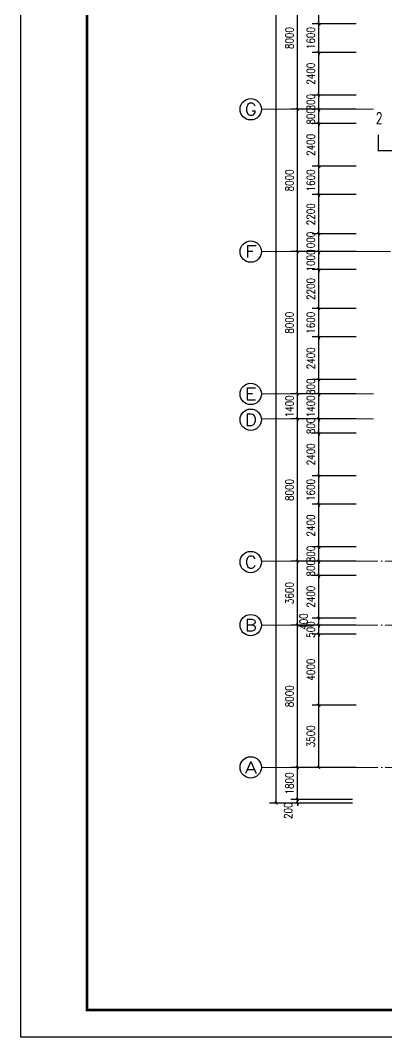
# Model space of a CAD drawing. Extents: x 1417642 to 3570900, y 124798 to 1191112.
# Drawn here: x 1417642 to 1438217, y 635398 to 692533 of the extents above; entities that cross this region are included whole.
import ezdxf
from ezdxf.enums import TextEntityAlignment as Align

# ---------------------------------------------------------------- set-up
doc = ezdxf.new("R2010")
doc.units = 0
doc.header["$LTSCALE"] = 1000
doc.header["$MEASUREMENT"] = 0
doc.linetypes.add('DOTE', pattern=[2.42, 2, -0.2, 0.02, -0.2])
doc.layers.get('0').update_dxf_attribs({"linetype": 'CONTINUOUS'})
doc.layers.get('Defpoints').update_dxf_attribs({"linetype": 'CONTINUOUS'})
for name, color, linetype in [('AXIS', 3, 'CONTINUOUS'), ('AXIS_TEXT', 7, 'CONTINUOUS'), ('DIM_SYMB', 3, 'CONTINUOUS'), ('DOTE', 1, 'DOTE'), ('PUB_DIM', 3, 'CONTINUOUS'), ('PUB_TEXT', 40, 'CONTINUOUS'), ('PUB_TITLE', 4, 'CONTINUOUS')]:
    doc.layers.add(name, color=color, linetype=linetype)
doc.styles.add('_TCH_AXIS', font='COMPLEX', dxfattribs={"bigfont": 'GBCBIG'})
doc.styles.add('_TCH_LABEL', font='COMPLEX', dxfattribs={"bigfont": 'GBCBIG'})
doc.styles.add('DIM_FONT', font='SIMPLEX.shx', dxfattribs={"width": 0.8})
doc.dimstyles.new('DIMN150', dxfattribs={"dimscale": 1.5, "dimtxt": 300, "dimasz": 100, "dimexe": 250, "dimexo": 300, "dimgap": 150, "dimtad": 1, "dimdec": 0, "dimzin": 0, "dimdsep": 46, "dimtxsty": 'DIM_FONT', "dimblk": 'ARCHTICK', "dimcen": 0.09, "dimdle": 1.5, "dimclrt": 7, "dimazin": 2, "dimtfac": 1, "dimtdec": 0, "dimtix": 1, "dimtmove": 2, "dimatfit": 3, "dimldrblk": 'ARCHTICK', "dimfxl": 1, "dimtolj": 1, "dimtzin": 0, "dimarcsym": 0})

# ---------------------------------------------------------------- blocks, each defined once
blk = doc.blocks.new('_ArchTick')
at = {"color": 0, "linetype": 'ByBlock', "const_width": 0.4}
blk.add_lwpolyline([(-0.5, -0.5), (0.5, 0.5)], dxfattribs=at)
blk = doc.blocks.new('*D3857')
at = {"layer": 'Defpoints', "color": 0}
for p in [(1434406, 694733), (1436955, 694733), (1436955, 692333)]:
    blk.add_point(p, dxfattribs=at)
at = {"layer": 'PUB_DIM', "color": 0, "lineweight": -2}
for p, q in [((1436505, 694733), (1434031, 694733)), ((1434406, 692331), (1434406, 694735)), ((1436505, 692333), (1434031, 692333))]:
    blk.add_line(p, q, dxfattribs=at)
at = {"layer": 'PUB_DIM', "color": 0, "lineweight": -2, "xscale": 150, "yscale": 150, "zscale": 150}
for p, rotation in [((1434406, 694733), 90), ((1434406, 692333), 270)]:
    blk.add_blockref('_ArchTick', p, dxfattribs=dict(at, rotation=rotation))
at = {"layer": 'PUB_DIM', "color": 7, "insert": (1433956, 693533), "char_height": 450, "attachment_point": 5, "rotation": 90, "style": 'DIM_FONT'}
blk.add_mtext('\\A1;2400', dxfattribs=at)
blk = doc.blocks.new('*D3858')
at = {"layer": 'Defpoints', "color": 0}
for p in [(1434406, 692333), (1436955, 692333), (1436955, 690733)]:
    blk.add_point(p, dxfattribs=at)
at = {"layer": 'PUB_DIM', "color": 0, "lineweight": -2}
for p, q in [((1434406, 692333), (1434406, 692483)), ((1436505, 692333), (1434031, 692333)), ((1434406, 690733), (1434406, 692333)), ((1436505, 690733), (1434031, 690733)), ((1434406, 690733), (1434406, 690583))]:
    blk.add_line(p, q, dxfattribs=at)
at = {"layer": 'PUB_DIM', "color": 0, "lineweight": -2, "xscale": 150, "yscale": 150, "zscale": 150}
for p, rotation in [((1434406, 692333), 270), ((1434406, 690733), 90)]:
    blk.add_blockref('_ArchTick', p, dxfattribs=dict(at, rotation=rotation))
at = {"layer": 'PUB_DIM', "color": 7, "insert": (1433956, 691533), "char_height": 450, "attachment_point": 5, "rotation": 90, "style": 'DIM_FONT'}
blk.add_mtext('\\A1;1600', dxfattribs=at)
blk = doc.blocks.new('*D3859')
at = {"layer": 'Defpoints', "color": 0}
for p in [(1434406, 690733), (1436955, 690733), (1436955, 688333)]:
    blk.add_point(p, dxfattribs=at)
at = {"layer": 'PUB_DIM', "color": 0, "lineweight": -2}
for p, q in [((1436505, 690733), (1434031, 690733)), ((1434406, 688331), (1434406, 690735)), ((1436505, 688333), (1434031, 688333))]:
    blk.add_line(p, q, dxfattribs=at)
at = {"layer": 'PUB_DIM', "color": 0, "lineweight": -2, "xscale": 150, "yscale": 150, "zscale": 150}
for p, rotation in [((1434406, 690733), 90), ((1434406, 688333), 270)]:
    blk.add_blockref('_ArchTick', p, dxfattribs=dict(at, rotation=rotation))
at = {"layer": 'PUB_DIM', "color": 7, "insert": (1433956, 689533), "char_height": 450, "attachment_point": 5, "rotation": 90, "style": 'DIM_FONT'}
blk.add_mtext('\\A1;2400', dxfattribs=at)
blk = doc.blocks.new('*D3860')
at = {"layer": 'Defpoints', "color": 0}
for p in [(1434406, 688333), (1436955, 688333), (1436955, 687533)]:
    blk.add_point(p, dxfattribs=at)
at = {"layer": 'PUB_DIM', "color": 0, "lineweight": -2}
for p, q in [((1434406, 688333), (1434406, 688483)), ((1436505, 688333), (1434031, 688333)), ((1434406, 687533), (1434406, 688333)), ((1436505, 687533), (1434031, 687533)), ((1434406, 687533), (1434406, 687383))]:
    blk.add_line(p, q, dxfattribs=at)
at = {"layer": 'PUB_DIM', "color": 0, "lineweight": -2, "xscale": 150, "yscale": 150, "zscale": 150}
for p, rotation in [((1434406, 688333), 270), ((1434406, 687533), 90)]:
    blk.add_blockref('_ArchTick', p, dxfattribs=dict(at, rotation=rotation))
at = {"layer": 'PUB_DIM', "color": 7, "insert": (1433956, 687933), "char_height": 450, "attachment_point": 5, "rotation": 90, "style": 'DIM_FONT'}
blk.add_mtext('\\A1;800', dxfattribs=at)
blk = doc.blocks.new('*D3861')
at = {"layer": 'Defpoints', "color": 0}
for p in [(1434406, 687533), (1436955, 687533), (1436955, 686733)]:
    blk.add_point(p, dxfattribs=at)
at = {"layer": 'PUB_DIM', "color": 0, "lineweight": -2}
for p, q in [((1436505, 687533), (1434031, 687533)), ((1434406, 687533), (1434406, 687683)), ((1434406, 686733), (1434406, 687533)), ((1436505, 686733), (1434031, 686733)), ((1434406, 686733), (1434406, 686583))]:
    blk.add_line(p, q, dxfattribs=at)
at = {"layer": 'PUB_DIM', "color": 0, "lineweight": -2, "xscale": 150, "yscale": 150, "zscale": 150}
for p, rotation in [((1434406, 687533), 270), ((1434406, 686733), 90)]:
    blk.add_blockref('_ArchTick', p, dxfattribs=dict(at, rotation=rotation))
at = {"layer": 'PUB_DIM', "color": 7, "insert": (1433956, 687133), "char_height": 450, "attachment_point": 5, "rotation": 90, "style": 'DIM_FONT'}
blk.add_mtext('\\A1;800', dxfattribs=at)
blk = doc.blocks.new('*D3862')
at = {"layer": 'Defpoints', "color": 0}
for p in [(1434406, 686733), (1436955, 686733), (1436955, 684333)]:
    blk.add_point(p, dxfattribs=at)
at = {"layer": 'PUB_DIM', "color": 0, "lineweight": -2}
for p, q in [((1436505, 686733), (1434031, 686733)), ((1434406, 684331), (1434406, 686735)), ((1436505, 684333), (1434031, 684333))]:
    blk.add_line(p, q, dxfattribs=at)
at = {"layer": 'PUB_DIM', "color": 0, "lineweight": -2, "xscale": 150, "yscale": 150, "zscale": 150}
for p, rotation in [((1434406, 686733), 90), ((1434406, 684333), 270)]:
    blk.add_blockref('_ArchTick', p, dxfattribs=dict(at, rotation=rotation))
at = {"layer": 'PUB_DIM', "color": 7, "insert": (1433956, 685533), "char_height": 450, "attachment_point": 5, "rotation": 90, "style": 'DIM_FONT'}
blk.add_mtext('\\A1;2400', dxfattribs=at)
blk = doc.blocks.new('*D3863')
at = {"layer": 'Defpoints', "color": 0}
for p in [(1434406, 684333), (1436955, 684333), (1436955, 682733)]:
    blk.add_point(p, dxfattribs=at)
at = {"layer": 'PUB_DIM', "color": 0, "lineweight": -2}
for p, q in [((1434406, 684333), (1434406, 684483)), ((1436505, 684333), (1434031, 684333)), ((1434406, 682733), (1434406, 684333)), ((1436505, 682733), (1434031, 682733)), ((1434406, 682733), (1434406, 682583))]:
    blk.add_line(p, q, dxfattribs=at)
at = {"layer": 'PUB_DIM', "color": 0, "lineweight": -2, "xscale": 150, "yscale": 150, "zscale": 150}
for p, rotation in [((1434406, 684333), 270), ((1434406, 682733), 90)]:
    blk.add_blockref('_ArchTick', p, dxfattribs=dict(at, rotation=rotation))
at = {"layer": 'PUB_DIM', "color": 7, "insert": (1433956, 683533), "char_height": 450, "attachment_point": 5, "rotation": 90, "style": 'DIM_FONT'}
blk.add_mtext('\\A1;1600', dxfattribs=at)
blk = doc.blocks.new('*D3864')
at = {"layer": 'Defpoints', "color": 0}
for p in [(1434406, 682733), (1436955, 682733), (1436955, 680533)]:
    blk.add_point(p, dxfattribs=at)
at = {"layer": 'PUB_DIM', "color": 0, "lineweight": -2}
for p, q in [((1436505, 682733), (1434031, 682733)), ((1434406, 680531), (1434406, 682735)), ((1436505, 680533), (1434031, 680533))]:
    blk.add_line(p, q, dxfattribs=at)
at = {"layer": 'PUB_DIM', "color": 0, "lineweight": -2, "xscale": 150, "yscale": 150, "zscale": 150}
for p, rotation in [((1434406, 682733), 90), ((1434406, 680533), 270)]:
    blk.add_blockref('_ArchTick', p, dxfattribs=dict(at, rotation=rotation))
at = {"layer": 'PUB_DIM', "color": 7, "insert": (1433956, 681633), "char_height": 450, "attachment_point": 5, "rotation": 90, "style": 'DIM_FONT'}
blk.add_mtext('\\A1;2200', dxfattribs=at)
blk = doc.blocks.new('*D3865')
at = {"layer": 'Defpoints', "color": 0}
for p in [(1434406, 680533), (1436955, 680533), (1436955, 679533)]:
    blk.add_point(p, dxfattribs=at)
at = {"layer": 'PUB_DIM', "color": 0, "lineweight": -2}
for p, q in [((1436505, 680533), (1434031, 680533)), ((1434406, 680533), (1434406, 680683)), ((1434406, 679533), (1434406, 680533)), ((1436505, 679533), (1434031, 679533)), ((1434406, 679533), (1434406, 679383))]:
    blk.add_line(p, q, dxfattribs=at)
at = {"layer": 'PUB_DIM', "color": 0, "lineweight": -2, "xscale": 150, "yscale": 150, "zscale": 150}
for p, rotation in [((1434406, 680533), 270), ((1434406, 679533), 90)]:
    blk.add_blockref('_ArchTick', p, dxfattribs=dict(at, rotation=rotation))
at = {"layer": 'PUB_DIM', "color": 7, "insert": (1433956, 680033), "char_height": 450, "attachment_point": 5, "rotation": 90, "style": 'DIM_FONT'}
blk.add_mtext('\\A1;1000', dxfattribs=at)
blk = doc.blocks.new('*D3866')
at = {"layer": 'Defpoints', "color": 0}
for p in [(1434406, 679533), (1436955, 679533), (1436955, 678533)]:
    blk.add_point(p, dxfattribs=at)
at = {"layer": 'PUB_DIM', "color": 0, "lineweight": -2}
for p, q in [((1436505, 679533), (1434031, 679533)), ((1434406, 679533), (1434406, 679683)), ((1434406, 678533), (1434406, 679533)), ((1436505, 678533), (1434031, 678533)), ((1434406, 678533), (1434406, 678383))]:
    blk.add_line(p, q, dxfattribs=at)
at = {"layer": 'PUB_DIM', "color": 0, "lineweight": -2, "xscale": 150, "yscale": 150, "zscale": 150}
for p, rotation in [((1434406, 679533), 270), ((1434406, 678533), 90)]:
    blk.add_blockref('_ArchTick', p, dxfattribs=dict(at, rotation=rotation))
at = {"layer": 'PUB_DIM', "color": 7, "insert": (1433956, 679033), "char_height": 450, "attachment_point": 5, "rotation": 90, "style": 'DIM_FONT'}
blk.add_mtext('\\A1;1000', dxfattribs=at)
blk = doc.blocks.new('*D3867')
at = {"layer": 'Defpoints', "color": 0}
for p in [(1434406, 678533), (1436955, 678533), (1436955, 676333)]:
    blk.add_point(p, dxfattribs=at)
at = {"layer": 'PUB_DIM', "color": 0, "lineweight": -2}
for p, q in [((1436505, 678533), (1434031, 678533)), ((1434406, 676331), (1434406, 678535)), ((1436505, 676333), (1434031, 676333))]:
    blk.add_line(p, q, dxfattribs=at)
at = {"layer": 'PUB_DIM', "color": 0, "lineweight": -2, "xscale": 150, "yscale": 150, "zscale": 150}
for p, rotation in [((1434406, 678533), 90), ((1434406, 676333), 270)]:
    blk.add_blockref('_ArchTick', p, dxfattribs=dict(at, rotation=rotation))
at = {"layer": 'PUB_DIM', "color": 7, "insert": (1433956, 677433), "char_height": 450, "attachment_point": 5, "rotation": 90, "style": 'DIM_FONT'}
blk.add_mtext('\\A1;2200', dxfattribs=at)
blk = doc.blocks.new('*D3868')
at = {"layer": 'Defpoints', "color": 0}
for p in [(1434406, 676333), (1436955, 676333), (1436955, 674733)]:
    blk.add_point(p, dxfattribs=at)
at = {"layer": 'PUB_DIM', "color": 0, "lineweight": -2}
for p, q in [((1434406, 676333), (1434406, 676483)), ((1436505, 676333), (1434031, 676333)), ((1434406, 674733), (1434406, 676333)), ((1436505, 674733), (1434031, 674733)), ((1434406, 674733), (1434406, 674583))]:
    blk.add_line(p, q, dxfattribs=at)
at = {"layer": 'PUB_DIM', "color": 0, "lineweight": -2, "xscale": 150, "yscale": 150, "zscale": 150}
for p, rotation in [((1434406, 676333), 270), ((1434406, 674733), 90)]:
    blk.add_blockref('_ArchTick', p, dxfattribs=dict(at, rotation=rotation))
at = {"layer": 'PUB_DIM', "color": 7, "insert": (1433956, 675533), "char_height": 450, "attachment_point": 5, "rotation": 90, "style": 'DIM_FONT'}
blk.add_mtext('\\A1;1600', dxfattribs=at)
blk = doc.blocks.new('*D3869')
at = {"layer": 'Defpoints', "color": 0}
for p in [(1434406, 674733), (1436955, 674733), (1436955, 672333)]:
    blk.add_point(p, dxfattribs=at)
at = {"layer": 'PUB_DIM', "color": 0, "lineweight": -2}
for p, q in [((1436505, 674733), (1434031, 674733)), ((1434406, 672331), (1434406, 674735)), ((1436505, 672333), (1434031, 672333))]:
    blk.add_line(p, q, dxfattribs=at)
at = {"layer": 'PUB_DIM', "color": 0, "lineweight": -2, "xscale": 150, "yscale": 150, "zscale": 150}
for p, rotation in [((1434406, 674733), 90), ((1434406, 672333), 270)]:
    blk.add_blockref('_ArchTick', p, dxfattribs=dict(at, rotation=rotation))
at = {"layer": 'PUB_DIM', "color": 7, "insert": (1433956, 673533), "char_height": 450, "attachment_point": 5, "rotation": 90, "style": 'DIM_FONT'}
blk.add_mtext('\\A1;2400', dxfattribs=at)
blk = doc.blocks.new('*D3870')
at = {"layer": 'Defpoints', "color": 0}
for p in [(1434406, 672333), (1436955, 672333), (1436955, 671533)]:
    blk.add_point(p, dxfattribs=at)
at = {"layer": 'PUB_DIM', "color": 0, "lineweight": -2}
for p, q in [((1434406, 672333), (1434406, 672483)), ((1436505, 672333), (1434031, 672333)), ((1434406, 671533), (1434406, 672333)), ((1436505, 671533), (1434031, 671533)), ((1434406, 671533), (1434406, 671383))]:
    blk.add_line(p, q, dxfattribs=at)
at = {"layer": 'PUB_DIM', "color": 0, "lineweight": -2, "xscale": 150, "yscale": 150, "zscale": 150}
for p, rotation in [((1434406, 672333), 270), ((1434406, 671533), 90)]:
    blk.add_blockref('_ArchTick', p, dxfattribs=dict(at, rotation=rotation))
at = {"layer": 'PUB_DIM', "color": 7, "insert": (1433956, 671933), "char_height": 450, "attachment_point": 5, "rotation": 90, "style": 'DIM_FONT'}
blk.add_mtext('\\A1;800', dxfattribs=at)
blk = doc.blocks.new('*D3871')
at = {"layer": 'Defpoints', "color": 0}
for p in [(1434406, 671533), (1436955, 671533), (1436955, 670133)]:
    blk.add_point(p, dxfattribs=at)
at = {"layer": 'PUB_DIM', "color": 0, "lineweight": -2}
for p, q in [((1436505, 671533), (1434031, 671533)), ((1434406, 671533), (1434406, 671683)), ((1434406, 670133), (1434406, 671533)), ((1436505, 670133), (1434031, 670133)), ((1434406, 670133), (1434406, 669983))]:
    blk.add_line(p, q, dxfattribs=at)
at = {"layer": 'PUB_DIM', "color": 0, "lineweight": -2, "xscale": 150, "yscale": 150, "zscale": 150}
for p, rotation in [((1434406, 671533), 270), ((1434406, 670133), 90)]:
    blk.add_blockref('_ArchTick', p, dxfattribs=dict(at, rotation=rotation))
at = {"layer": 'PUB_DIM', "color": 7, "insert": (1433956, 670833), "char_height": 450, "attachment_point": 5, "rotation": 90, "style": 'DIM_FONT'}
blk.add_mtext('\\A1;1400', dxfattribs=at)
blk = doc.blocks.new('*D3872')
at = {"layer": 'Defpoints', "color": 0}
for p in [(1434406, 670133), (1436955, 670133), (1436955, 669333)]:
    blk.add_point(p, dxfattribs=at)
at = {"layer": 'PUB_DIM', "color": 0, "lineweight": -2}
for p, q in [((1434406, 670133), (1434406, 670283)), ((1436505, 670133), (1434031, 670133)), ((1434406, 669333), (1434406, 670133)), ((1436505, 669333), (1434031, 669333)), ((1434406, 669333), (1434406, 669183))]:
    blk.add_line(p, q, dxfattribs=at)
at = {"layer": 'PUB_DIM', "color": 0, "lineweight": -2, "xscale": 150, "yscale": 150, "zscale": 150}
for p, rotation in [((1434406, 670133), 270), ((1434406, 669333), 90)]:
    blk.add_blockref('_ArchTick', p, dxfattribs=dict(at, rotation=rotation))
at = {"layer": 'PUB_DIM', "color": 7, "insert": (1433956, 669733), "char_height": 450, "attachment_point": 5, "rotation": 90, "style": 'DIM_FONT'}
blk.add_mtext('\\A1;800', dxfattribs=at)
blk = doc.blocks.new('*D3873')
at = {"layer": 'Defpoints', "color": 0}
for p in [(1434406, 669333), (1436955, 669333), (1436955, 666933)]:
    blk.add_point(p, dxfattribs=at)
at = {"layer": 'PUB_DIM', "color": 0, "lineweight": -2}
for p, q in [((1436505, 669333), (1434031, 669333)), ((1434406, 666931), (1434406, 669335)), ((1436505, 666933), (1434031, 666933))]:
    blk.add_line(p, q, dxfattribs=at)
at = {"layer": 'PUB_DIM', "color": 0, "lineweight": -2, "xscale": 150, "yscale": 150, "zscale": 150}
for p, rotation in [((1434406, 669333), 90), ((1434406, 666933), 270)]:
    blk.add_blockref('_ArchTick', p, dxfattribs=dict(at, rotation=rotation))
at = {"layer": 'PUB_DIM', "color": 7, "insert": (1433956, 668133), "char_height": 450, "attachment_point": 5, "rotation": 90, "style": 'DIM_FONT'}
blk.add_mtext('\\A1;2400', dxfattribs=at)
blk = doc.blocks.new('*D3874')
at = {"layer": 'Defpoints', "color": 0}
for p in [(1434406, 666933), (1436955, 666933), (1436955, 665333)]:
    blk.add_point(p, dxfattribs=at)
at = {"layer": 'PUB_DIM', "color": 0, "lineweight": -2}
for p, q in [((1436505, 666933), (1434031, 666933)), ((1434406, 666933), (1434406, 667083)), ((1434406, 665333), (1434406, 666933)), ((1436505, 665333), (1434031, 665333)), ((1434406, 665333), (1434406, 665183))]:
    blk.add_line(p, q, dxfattribs=at)
at = {"layer": 'PUB_DIM', "color": 0, "lineweight": -2, "xscale": 150, "yscale": 150, "zscale": 150}
for p, rotation in [((1434406, 666933), 270), ((1434406, 665333), 90)]:
    blk.add_blockref('_ArchTick', p, dxfattribs=dict(at, rotation=rotation))
at = {"layer": 'PUB_DIM', "color": 7, "insert": (1433956, 666133), "char_height": 450, "attachment_point": 5, "rotation": 90, "style": 'DIM_FONT'}
blk.add_mtext('\\A1;1600', dxfattribs=at)
blk = doc.blocks.new('*D3875')
at = {"layer": 'Defpoints', "color": 0}
for p in [(1434406, 665333), (1436955, 665333), (1436955, 662933)]:
    blk.add_point(p, dxfattribs=at)
at = {"layer": 'PUB_DIM', "color": 0, "lineweight": -2}
for p, q in [((1436505, 665333), (1434031, 665333)), ((1434406, 662931), (1434406, 665335)), ((1436505, 662933), (1434031, 662933))]:
    blk.add_line(p, q, dxfattribs=at)
at = {"layer": 'PUB_DIM', "color": 0, "lineweight": -2, "xscale": 150, "yscale": 150, "zscale": 150}
for p, rotation in [((1434406, 665333), 90), ((1434406, 662933), 270)]:
    blk.add_blockref('_ArchTick', p, dxfattribs=dict(at, rotation=rotation))
at = {"layer": 'PUB_DIM', "color": 7, "insert": (1433956, 664133), "char_height": 450, "attachment_point": 5, "rotation": 90, "style": 'DIM_FONT'}
blk.add_mtext('\\A1;2400', dxfattribs=at)
blk = doc.blocks.new('*D3876')
at = {"layer": 'Defpoints', "color": 0}
for p in [(1434406, 662933), (1436955, 662933), (1436955, 662133)]:
    blk.add_point(p, dxfattribs=at)
at = {"layer": 'PUB_DIM', "color": 0, "lineweight": -2}
for p, q in [((1436505, 662933), (1434031, 662933)), ((1434406, 662933), (1434406, 663083)), ((1434406, 662133), (1434406, 662933)), ((1436505, 662133), (1434031, 662133)), ((1434406, 662133), (1434406, 661983))]:
    blk.add_line(p, q, dxfattribs=at)
at = {"layer": 'PUB_DIM', "color": 0, "lineweight": -2, "xscale": 150, "yscale": 150, "zscale": 150}
for p, rotation in [((1434406, 662933), 270), ((1434406, 662133), 90)]:
    blk.add_blockref('_ArchTick', p, dxfattribs=dict(at, rotation=rotation))
at = {"layer": 'PUB_DIM', "color": 7, "insert": (1433956, 662533), "char_height": 450, "attachment_point": 5, "rotation": 90, "style": 'DIM_FONT'}
blk.add_mtext('\\A1;800', dxfattribs=at)
blk = doc.blocks.new('*D3877')
at = {"layer": 'Defpoints', "color": 0}
for p in [(1434406, 662133), (1436955, 662133), (1436955, 661333)]:
    blk.add_point(p, dxfattribs=at)
at = {"layer": 'PUB_DIM', "color": 0, "lineweight": -2}
for p, q in [((1434406, 662133), (1434406, 662283)), ((1436505, 662133), (1434031, 662133)), ((1434406, 661333), (1434406, 662133)), ((1436505, 661333), (1434031, 661333)), ((1434406, 661333), (1434406, 661183))]:
    blk.add_line(p, q, dxfattribs=at)
at = {"layer": 'PUB_DIM', "color": 0, "lineweight": -2, "xscale": 150, "yscale": 150, "zscale": 150}
for p, rotation in [((1434406, 662133), 270), ((1434406, 661333), 90)]:
    blk.add_blockref('_ArchTick', p, dxfattribs=dict(at, rotation=rotation))
at = {"layer": 'PUB_DIM', "color": 7, "insert": (1433956, 661733), "char_height": 450, "attachment_point": 5, "rotation": 90, "style": 'DIM_FONT'}
blk.add_mtext('\\A1;800', dxfattribs=at)
blk = doc.blocks.new('*D3878')
at = {"layer": 'Defpoints', "color": 0}
for p in [(1434406, 661333), (1436955, 661333), (1436955, 658933)]:
    blk.add_point(p, dxfattribs=at)
at = {"layer": 'PUB_DIM', "color": 0, "lineweight": -2}
for p, q in [((1436505, 661333), (1434031, 661333)), ((1434406, 658931), (1434406, 661335)), ((1436505, 658933), (1434031, 658933))]:
    blk.add_line(p, q, dxfattribs=at)
at = {"layer": 'PUB_DIM', "color": 0, "lineweight": -2, "xscale": 150, "yscale": 150, "zscale": 150}
for p, rotation in [((1434406, 661333), 90), ((1434406, 658933), 270)]:
    blk.add_blockref('_ArchTick', p, dxfattribs=dict(at, rotation=rotation))
at = {"layer": 'PUB_DIM', "color": 7, "insert": (1433956, 660133), "char_height": 450, "attachment_point": 5, "rotation": 90, "style": 'DIM_FONT'}
blk.add_mtext('\\A1;2400', dxfattribs=at)
blk = doc.blocks.new('*D3879')
at = {"layer": 'Defpoints', "color": 0}
for p in [(1434406, 658933), (1436955, 658933), (1436955, 658533)]:
    blk.add_point(p, dxfattribs=at)
at = {"layer": 'PUB_DIM', "color": 0, "lineweight": -2}
for p, q in [((1436505, 658933), (1434031, 658933)), ((1434406, 658933), (1434406, 659083)), ((1434406, 658533), (1434406, 658933)), ((1436505, 658533), (1434031, 658533)), ((1434406, 658533), (1434406, 658383))]:
    blk.add_line(p, q, dxfattribs=at)
at = {"layer": 'PUB_DIM', "color": 0, "lineweight": -2, "xscale": 150, "yscale": 150, "zscale": 150}
for p, rotation in [((1434406, 658933), 270), ((1434406, 658533), 90)]:
    blk.add_blockref('_ArchTick', p, dxfattribs=dict(at, rotation=rotation))
at = {"layer": 'PUB_DIM', "color": 7, "insert": (1433555, 658733), "char_height": 450, "attachment_point": 5, "rotation": 90, "style": 'DIM_FONT'}
blk.add_mtext('\\A1;400', dxfattribs=at)
blk = doc.blocks.new('*D3880')
at = {"layer": 'Defpoints', "color": 0}
for p in [(1434406, 658533), (1436955, 658533), (1436955, 658033)]:
    blk.add_point(p, dxfattribs=at)
at = {"layer": 'PUB_DIM', "color": 0, "lineweight": -2}
for p, q in [((1436505, 658533), (1434031, 658533)), ((1434406, 658533), (1434406, 658683)), ((1434406, 658033), (1434406, 658533)), ((1436505, 658033), (1434031, 658033)), ((1434406, 658033), (1434406, 657883))]:
    blk.add_line(p, q, dxfattribs=at)
at = {"layer": 'PUB_DIM', "color": 0, "lineweight": -2, "xscale": 150, "yscale": 150, "zscale": 150}
for p, rotation in [((1434406, 658533), 270), ((1434406, 658033), 90)]:
    blk.add_blockref('_ArchTick', p, dxfattribs=dict(at, rotation=rotation))
at = {"layer": 'PUB_DIM', "color": 7, "insert": (1433956, 658283), "char_height": 450, "attachment_point": 5, "rotation": 90, "style": 'DIM_FONT'}
blk.add_mtext('\\A1;500', dxfattribs=at)
blk = doc.blocks.new('*D3881')
at = {"layer": 'Defpoints', "color": 0}
for p in [(1434406, 658033), (1436955, 658033), (1436955, 654033)]:
    blk.add_point(p, dxfattribs=at)
at = {"layer": 'PUB_DIM', "color": 0, "lineweight": -2}
for p, q in [((1436505, 658033), (1434031, 658033)), ((1434406, 654031), (1434406, 658035)), ((1436505, 654033), (1434031, 654033))]:
    blk.add_line(p, q, dxfattribs=at)
at = {"layer": 'PUB_DIM', "color": 0, "lineweight": -2, "xscale": 150, "yscale": 150, "zscale": 150}
for p, rotation in [((1434406, 658033), 90), ((1434406, 654033), 270)]:
    blk.add_blockref('_ArchTick', p, dxfattribs=dict(at, rotation=rotation))
at = {"layer": 'PUB_DIM', "color": 7, "insert": (1433956, 656033), "char_height": 450, "attachment_point": 5, "rotation": 90, "style": 'DIM_FONT'}
blk.add_mtext('\\A1;4000', dxfattribs=at)
blk = doc.blocks.new('*D3882')
at = {"layer": 'Defpoints', "color": 0}
for p in [(1434406, 654033), (1436955, 654033), (1436955, 650533)]:
    blk.add_point(p, dxfattribs=at)
at = {"layer": 'PUB_DIM', "color": 0, "lineweight": -2}
for p, q in [((1436505, 654033), (1434031, 654033)), ((1434406, 650531), (1434406, 654035)), ((1436505, 650533), (1434031, 650533))]:
    blk.add_line(p, q, dxfattribs=at)
at = {"layer": 'PUB_DIM', "color": 0, "lineweight": -2, "xscale": 150, "yscale": 150, "zscale": 150}
for p, rotation in [((1434406, 654033), 90), ((1434406, 650533), 270)]:
    blk.add_blockref('_ArchTick', p, dxfattribs=dict(at, rotation=rotation))
at = {"layer": 'PUB_DIM', "color": 7, "insert": (1433956, 652283), "char_height": 450, "attachment_point": 5, "rotation": 90, "style": 'DIM_FONT'}
blk.add_mtext('\\A1;3500', dxfattribs=at)
blk = doc.blocks.new('*D4016')
at = {"layer": 'Defpoints', "color": 0}
for p in [(1432006, 749533), (1436276, 749533), (1436276, 648533)]:
    blk.add_point(p, dxfattribs=at)
at = {"layer": 'PUB_DIM', "color": 0, "lineweight": -2}
for p, q in [((1435826, 749533), (1431631, 749533)), ((1432006, 648531), (1432006, 749535)), ((1435826, 648533), (1431631, 648533))]:
    blk.add_line(p, q, dxfattribs=at)
at = {"layer": 'PUB_DIM', "color": 0, "lineweight": -2, "xscale": 150, "yscale": 150, "zscale": 150}
for p, rotation in [((1432006, 749533), 90), ((1432006, 648533), 270)]:
    blk.add_blockref('_ArchTick', p, dxfattribs=dict(at, rotation=rotation))
at = {"layer": 'PUB_DIM', "color": 7, "insert": (1431556, 699033), "char_height": 450, "attachment_point": 5, "rotation": 90, "style": 'DIM_FONT'}
blk.add_mtext('\\A1;101000', dxfattribs=at)
blk = doc.blocks.new('*D4049')
at = {"layer": 'AXIS', "color": 0, "lineweight": -2}
for p, q in [((1436307, 695533), (1432831, 695533)), ((1433206, 687531), (1433206, 695535)), ((1436307, 687533), (1432831, 687533))]:
    blk.add_line(p, q, dxfattribs=at)
at = {"layer": 'Defpoints', "color": 0}
for p in [(1433206, 695533), (1436757, 695533), (1436757, 687533)]:
    blk.add_point(p, dxfattribs=at)
at = {"layer": 'AXIS', "color": 0, "lineweight": -2, "xscale": 150, "yscale": 150, "zscale": 150}
for p, rotation in [((1433206, 695533), 90), ((1433206, 687533), 270)]:
    blk.add_blockref('_ArchTick', p, dxfattribs=dict(at, rotation=rotation))
at = {"layer": 'AXIS', "color": 7, "insert": (1432756, 691533), "char_height": 450, "attachment_point": 5, "rotation": 90, "style": 'DIM_FONT'}
blk.add_mtext('\\A1;8000', dxfattribs=at)
blk = doc.blocks.new('*D4050')
at = {"layer": 'AXIS', "color": 0, "lineweight": -2}
for p, q in [((1436307, 687533), (1432831, 687533)), ((1433206, 679531), (1433206, 687535)), ((1436307, 679533), (1432831, 679533))]:
    blk.add_line(p, q, dxfattribs=at)
at = {"layer": 'Defpoints', "color": 0}
for p in [(1433206, 687533), (1436757, 687533), (1436757, 679533)]:
    blk.add_point(p, dxfattribs=at)
at = {"layer": 'AXIS', "color": 0, "lineweight": -2, "xscale": 150, "yscale": 150, "zscale": 150}
for p, rotation in [((1433206, 687533), 90), ((1433206, 679533), 270)]:
    blk.add_blockref('_ArchTick', p, dxfattribs=dict(at, rotation=rotation))
at = {"layer": 'AXIS', "color": 7, "insert": (1432756, 683533), "char_height": 450, "attachment_point": 5, "rotation": 90, "style": 'DIM_FONT'}
blk.add_mtext('\\A1;8000', dxfattribs=at)
blk = doc.blocks.new('*D4051')
at = {"layer": 'AXIS', "color": 0, "lineweight": -2}
for p, q in [((1436307, 679533), (1432831, 679533)), ((1433206, 671531), (1433206, 679535)), ((1436307, 671533), (1432831, 671533))]:
    blk.add_line(p, q, dxfattribs=at)
at = {"layer": 'Defpoints', "color": 0}
for p in [(1433206, 679533), (1436757, 679533), (1436757, 671533)]:
    blk.add_point(p, dxfattribs=at)
at = {"layer": 'AXIS', "color": 0, "lineweight": -2, "xscale": 150, "yscale": 150, "zscale": 150}
for p, rotation in [((1433206, 679533), 90), ((1433206, 671533), 270)]:
    blk.add_blockref('_ArchTick', p, dxfattribs=dict(at, rotation=rotation))
at = {"layer": 'AXIS', "color": 7, "insert": (1432756, 675533), "char_height": 450, "attachment_point": 5, "rotation": 90, "style": 'DIM_FONT'}
blk.add_mtext('\\A1;8000', dxfattribs=at)
blk = doc.blocks.new('*D4052')
at = {"layer": 'AXIS', "color": 0, "lineweight": -2}
for p, q in [((1436307, 671533), (1432831, 671533)), ((1433206, 671533), (1433206, 671683)), ((1433206, 670133), (1433206, 671533)), ((1436307, 670133), (1432831, 670133)), ((1433206, 670133), (1433206, 669983))]:
    blk.add_line(p, q, dxfattribs=at)
at = {"layer": 'Defpoints', "color": 0}
for p in [(1433206, 671533), (1436757, 671533), (1436757, 670133)]:
    blk.add_point(p, dxfattribs=at)
at = {"layer": 'AXIS', "color": 0, "lineweight": -2, "xscale": 150, "yscale": 150, "zscale": 150}
for p, rotation in [((1433206, 671533), 270), ((1433206, 670133), 90)]:
    blk.add_blockref('_ArchTick', p, dxfattribs=dict(at, rotation=rotation))
at = {"layer": 'AXIS', "color": 7, "insert": (1432756, 670833), "char_height": 450, "attachment_point": 5, "rotation": 90, "style": 'DIM_FONT'}
blk.add_mtext('\\A1;1400', dxfattribs=at)
blk = doc.blocks.new('*D4053')
at = {"layer": 'AXIS', "color": 0, "lineweight": -2}
for p, q in [((1436307, 670133), (1432831, 670133)), ((1433206, 662131), (1433206, 670135)), ((1436307, 662133), (1432831, 662133))]:
    blk.add_line(p, q, dxfattribs=at)
at = {"layer": 'Defpoints', "color": 0}
for p in [(1433206, 670133), (1436757, 670133), (1436757, 662133)]:
    blk.add_point(p, dxfattribs=at)
at = {"layer": 'AXIS', "color": 0, "lineweight": -2, "xscale": 150, "yscale": 150, "zscale": 150}
for p, rotation in [((1433206, 670133), 90), ((1433206, 662133), 270)]:
    blk.add_blockref('_ArchTick', p, dxfattribs=dict(at, rotation=rotation))
at = {"layer": 'AXIS', "color": 7, "insert": (1432756, 666133), "char_height": 450, "attachment_point": 5, "rotation": 90, "style": 'DIM_FONT'}
blk.add_mtext('\\A1;8000', dxfattribs=at)
blk = doc.blocks.new('*D4054')
at = {"layer": 'AXIS', "color": 0, "lineweight": -2}
for p, q in [((1436307, 662133), (1432831, 662133)), ((1433206, 658531), (1433206, 662135)), ((1436307, 658533), (1432831, 658533))]:
    blk.add_line(p, q, dxfattribs=at)
at = {"layer": 'Defpoints', "color": 0}
for p in [(1433206, 662133), (1436757, 662133), (1436757, 658533)]:
    blk.add_point(p, dxfattribs=at)
at = {"layer": 'AXIS', "color": 0, "lineweight": -2, "xscale": 150, "yscale": 150, "zscale": 150}
for p, rotation in [((1433206, 662133), 90), ((1433206, 658533), 270)]:
    blk.add_blockref('_ArchTick', p, dxfattribs=dict(at, rotation=rotation))
at = {"layer": 'AXIS', "color": 7, "insert": (1432756, 660333), "char_height": 450, "attachment_point": 5, "rotation": 90, "style": 'DIM_FONT'}
blk.add_mtext('\\A1;3600', dxfattribs=at)
blk = doc.blocks.new('*D4055')
at = {"layer": 'AXIS', "color": 0, "lineweight": -2}
for p, q in [((1436307, 658533), (1432831, 658533)), ((1433206, 650531), (1433206, 658535)), ((1436307, 650533), (1432831, 650533))]:
    blk.add_line(p, q, dxfattribs=at)
at = {"layer": 'Defpoints', "color": 0}
for p in [(1433206, 658533), (1436757, 658533), (1436757, 650533)]:
    blk.add_point(p, dxfattribs=at)
at = {"layer": 'AXIS', "color": 0, "lineweight": -2, "xscale": 150, "yscale": 150, "zscale": 150}
for p, rotation in [((1433206, 658533), 90), ((1433206, 650533), 270)]:
    blk.add_blockref('_ArchTick', p, dxfattribs=dict(at, rotation=rotation))
at = {"layer": 'AXIS', "color": 7, "insert": (1432756, 654533), "char_height": 450, "attachment_point": 5, "rotation": 90, "style": 'DIM_FONT'}
blk.add_mtext('\\A1;8000', dxfattribs=at)
blk = doc.blocks.new('*D4056')
at = {"layer": 'AXIS', "color": 0, "lineweight": -2}
for p, q in [((1436307, 650533), (1432831, 650533)), ((1433206, 648731), (1433206, 650535)), ((1436307, 648733), (1432831, 648733))]:
    blk.add_line(p, q, dxfattribs=at)
at = {"layer": 'Defpoints', "color": 0}
for p in [(1433206, 650533), (1436757, 650533), (1436757, 648733)]:
    blk.add_point(p, dxfattribs=at)
at = {"layer": 'AXIS', "color": 0, "lineweight": -2, "xscale": 150, "yscale": 150, "zscale": 150}
for p, rotation in [((1433206, 650533), 90), ((1433206, 648733), 270)]:
    blk.add_blockref('_ArchTick', p, dxfattribs=dict(at, rotation=rotation))
at = {"layer": 'AXIS', "color": 7, "insert": (1432756, 649633), "char_height": 450, "attachment_point": 5, "rotation": 90, "style": 'DIM_FONT'}
blk.add_mtext('\\A1;1800', dxfattribs=at)
blk = doc.blocks.new('*D4057')
at = {"layer": 'AXIS', "color": 0, "lineweight": -2}
for p, q in [((1436307, 648733), (1432831, 648733)), ((1436307, 648533), (1432831, 648533)), ((1433206, 648733), (1433206, 648883)), ((1433206, 648533), (1433206, 648733)), ((1433206, 648533), (1433206, 648383))]:
    blk.add_line(p, q, dxfattribs=at)
at = {"layer": 'Defpoints', "color": 0}
for p in [(1433206, 648733), (1436757, 648733), (1436757, 648533)]:
    blk.add_point(p, dxfattribs=at)
at = {"layer": 'AXIS', "color": 0, "lineweight": -2, "xscale": 150, "yscale": 150, "zscale": 150}
for p, rotation in [((1433206, 648733), 270), ((1433206, 648533), 90)]:
    blk.add_blockref('_ArchTick', p, dxfattribs=dict(at, rotation=rotation))
at = {"layer": 'AXIS', "color": 7, "insert": (1432688, 648100), "char_height": 450, "attachment_point": 5, "rotation": 90, "style": 'DIM_FONT'}
blk.add_mtext('\\A1;200', dxfattribs=at)

msp = doc.modelspace()

# ---------------------------------------------------------------- linework, layer by layer
at = {"layer": 'AXIS', "lineweight": 0}
for p, q in [((1437476, 687533.2, 0), (1431184.3, 687533.2, 0)), ((1437476, 679533.2, 0), (1431184.3, 679533.2, 0)), ((1437476, 671533.2, 0), (1431184.3, 671533.2, 0)), ((1437476, 670133.2, 0), (1431184.3, 670133.2, 0)), ((1437476, 662133.2, 0), (1431184.3, 662133.2, 0)), ((1437476, 658533.2, 0), (1431184.3, 658533.2, 0)), ((1437476, 650533.2, 0), (1431184.3, 650533.2, 0))]:
    msp.add_line(p, q, dxfattribs=at)
at = {"layer": 'AXIS'}
for centre in [(1430584.3, 687533.2), (1430584.3, 679533.2), (1430584.3, 671533.2), (1430584.3, 670080.3), (1430584.3, 662080.3), (1430584.3, 658533.2), (1430584.3, 650533.2)]:
    msp.add_circle(centre, 600, dxfattribs=at)
at = {"layer": 'DIM_SYMB', "lineweight": 0, "const_width": 75}
msp.add_lwpolyline([(1437749.5, 686100.3), (1437749.5, 685200.3), (1439249.5, 685200.3)], dxfattribs=at)
at = {"layer": 'DOTE', "lineweight": 0, "elevation": 0}
for points in [[(1467478.8, 679533.2), (1431709.3, 679533.2)], [(1597442.3, 662133.2), (1431709.3, 662133.2)], [(1597442.3, 658533.2), (1431709.3, 658533.2)], [(1597442.3, 650533.2), (1431709.3, 650533.2)]]:
    msp.add_lwpolyline(points, dxfattribs=at)
at = {"layer": 'PUB_TITLE'}
msp.add_lwpolyline([(1417642.3, 635398.4), (1618342.3, 635398.4), (1618342.3, 761548.4), (1417642.3, 761548.4)], close=True, dxfattribs=at)
at = {"layer": 'PUB_TITLE', "const_width": 150}
msp.add_lwpolyline([(1421392.3, 636898.4), (1616842.3, 636898.4), (1616842.3, 760048.4), (1421392.3, 760048.4)], close=True, dxfattribs=at)

# ---------------------------------------------------------------- texts
at = {"layer": 'AXIS_TEXT', "style": '_TCH_AXIS'}
for s, width, p, p2 in [('G', 1.166667, (1430244.9, 687193.8), (1430923.8, 687193.8)), ('F', 1.3125, (1430244.9, 679193.8), (1430923.8, 679193.8)), ('E', 1.3125, (1430244.9, 671193.8), (1430923.8, 671193.8)), ('D', 1.235294, (1430244.9, 669740.9), (1430923.8, 669740.9)), ('C', 1.4, (1430244.9, 661740.9), (1430923.8, 661740.9)), ('B', 1.235294, (1430244.9, 658193.8), (1430923.8, 658193.8)), ('A', 1.166667, (1430244.9, 650193.8), (1430923.8, 650193.8))]:
    msp.add_text(s, height=678.8, dxfattribs=dict(at, width=width)).set_placement(p, p2, align=Align.FIT)
at = {"layer": 'PUB_TEXT', "style": '_TCH_LABEL', "width": 0.705882}
msp.add_text('2', height=637.5, dxfattribs=at).set_placement((1437599.5, 686714.2))

# ---------------------------------------------------------------- dimensions: what is measured, and where the dimension line sits
at = {"layer": 'AXIS'}
for p1, p2, picture, middle in [((1436756.5, 687533.2), (1436756.5, 695533.2), '*D4049', (1432755.8, 691533.2)), ((1436756.5, 679533.2), (1436756.5, 687533.2), '*D4050', (1432755.8, 683533.2)), ((1436756.5, 671533.2), (1436756.5, 679533.2), '*D4051', (1432755.8, 675533.2)), ((1436756.5, 670133.2), (1436756.5, 671533.2), '*D4052', (1432755.8, 670833.2)), ((1436756.5, 662133.2), (1436756.5, 670133.2), '*D4053', (1432755.8, 666133.2)), ((1436756.5, 658533.2), (1436756.5, 662133.2), '*D4054', (1432755.8, 660333.2)), ((1436756.5, 650533.2), (1436756.5, 658533.2), '*D4055', (1432755.8, 654533.2)), ((1436756.5, 648733.2), (1436756.5, 650533.2), '*D4056', (1432755.8, 649633.2))]:
    dim = msp.add_aligned_dim(p1=p1, p2=p2, distance=3550.7, dimstyle='DIMN150', dxfattribs=at)
    dim.commit()
    dim.dimension.update_dxf_attribs({"geometry": picture, "text_midpoint": middle})
dim = msp.add_linear_dim(base=(1433205.8, 648733.2), p1=(1436756.5, 648533.2), p2=(1436756.5, 648733.2), angle=90, dimstyle='DIMN150', dxfattribs=at)
dim.commit()
dim.dimension.update_dxf_attribs({"geometry": '*D4057', "text_midpoint": (1432688.3, 648099.7), "dimtype": 129})
at = {"layer": 'PUB_DIM'}
for p1, p2, distance, picture, middle in [((1436276.3, 648533.2), (1436276.3, 749533.2), 4270.4, '*D4016', (1431555.8, 699033.2)), ((1436954.9, 692333.2), (1436954.9, 694733.2), 2549, '*D3857', (1433955.8, 693533.2)), ((1436954.9, 690733.2), (1436954.9, 692333.2), 2549, '*D3858', (1433955.8, 691533.2)), ((1436954.9, 688333.2), (1436954.9, 690733.2), 2549, '*D3859', (1433955.8, 689533.2)), ((1436954.9, 687533.2), (1436954.9, 688333.2), 2549, '*D3860', (1433955.8, 687933.2)), ((1436954.9, 686733.2), (1436954.9, 687533.2), 2549, '*D3861', (1433955.8, 687133.2)), ((1436954.9, 684333.2), (1436954.9, 686733.2), 2549, '*D3862', (1433955.8, 685533.2)), ((1436954.9, 682733.2), (1436954.9, 684333.2), 2549, '*D3863', (1433955.8, 683533.2)), ((1436954.9, 680533.2), (1436954.9, 682733.2), 2549, '*D3864', (1433955.8, 681633.2)), ((1436954.9, 679533.2), (1436954.9, 680533.2), 2549, '*D3865', (1433955.8, 680033.2)), ((1436954.9, 678533.2), (1436954.9, 679533.2), 2549, '*D3866', (1433955.8, 679033.2)), ((1436954.9, 676333.2), (1436954.9, 678533.2), 2549, '*D3867', (1433955.8, 677433.2)), ((1436954.9, 674733.2), (1436954.9, 676333.2), 2549, '*D3868', (1433955.8, 675533.2)), ((1436954.9, 672333.2), (1436954.9, 674733.2), 2549, '*D3869', (1433955.8, 673533.2)), ((1436954.9, 671533.2), (1436954.9, 672333.2), 2549, '*D3870', (1433955.8, 671933.2)), ((1436954.9, 670133.2), (1436954.9, 671533.2), 2549, '*D3871', (1433955.8, 670833.2)), ((1436954.9, 669333.2), (1436954.9, 670133.2), 2549, '*D3872', (1433955.8, 669733.2)), ((1436954.9, 666933.2), (1436954.9, 669333.2), 2549, '*D3873', (1433955.8, 668133.2)), ((1436954.9, 665333.2), (1436954.9, 666933.2), 2549, '*D3874', (1433955.8, 666133.2)), ((1436954.9, 662933.2), (1436954.9, 665333.2), 2549, '*D3875', (1433955.8, 664133.2)), ((1436954.9, 662133.2), (1436954.9, 662933.2), 2549, '*D3876', (1433955.8, 662533.2)), ((1436954.9, 661333.2), (1436954.9, 662133.2), 2549, '*D3877', (1433955.8, 661733.2)), ((1436954.9, 658933.2), (1436954.9, 661333.2), 2549, '*D3878', (1433955.8, 660133.2)), ((1436954.9, 658033.2), (1436954.9, 658533.2), 2549, '*D3880', (1433955.8, 658283.2)), ((1436954.9, 654033.2), (1436954.9, 658033.2), 2549, '*D3881', (1433955.8, 656033.2)), ((1436954.9, 650533.2), (1436954.9, 654033.2), 2549, '*D3882', (1433955.8, 652283.2))]:
    dim = msp.add_aligned_dim(p1=p1, p2=p2, distance=distance, dimstyle='DIMN150', dxfattribs=at)
    dim.commit()
    dim.dimension.update_dxf_attribs({"geometry": picture, "text_midpoint": middle})
dim = msp.add_linear_dim(base=(1434405.8, 658933.2), p1=(1436954.9, 658533.2), p2=(1436954.9, 658933.2), angle=90, dimstyle='DIMN150', dxfattribs=at)
dim.commit()
dim.dimension.update_dxf_attribs({"geometry": '*D3879', "text_midpoint": (1433554.6, 658733.2), "dimtype": 129})

doc.saveas('drawing.dxf')
